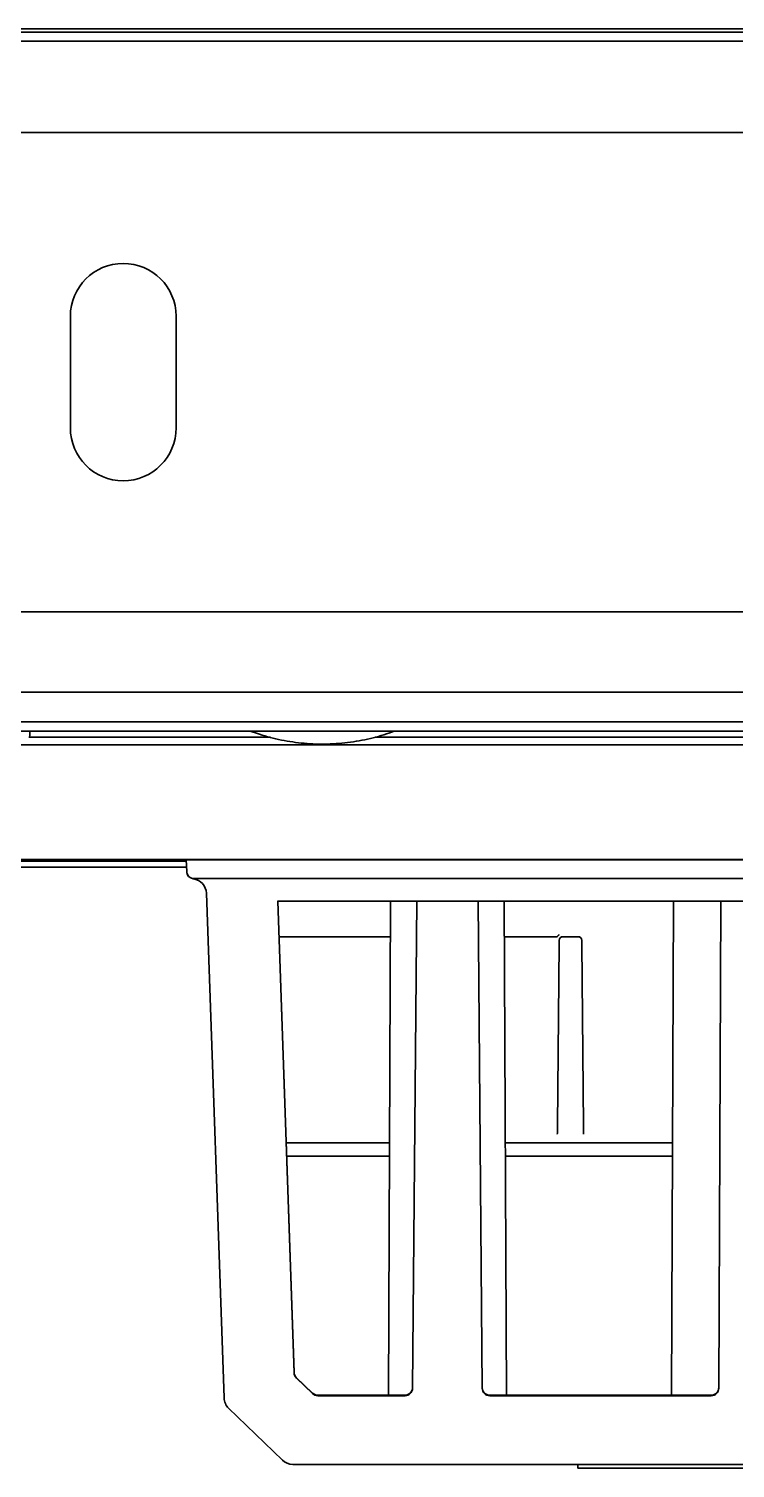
# Model space of a CAD drawing. Header units: inches. Extents: x 90 to 4162, y -443 to 3471.
# Drawn here: x 2791.7 to 2885.2, y 2559.8 to 2750.2 of the extents above; entities that cross this region are included whole.
import ezdxf

# ---------------------------------------------------------------- set-up
doc = ezdxf.new("R2010")
doc.units = ezdxf.units.IN
doc.layers.add('1', color=7, linetype='Continuous', true_color=0xffffff)

msp = doc.modelspace()

# ---------------------------------------------------------------- linework, layer by layer
at = {"layer": '1', "color": 7, "linetype": 'Continuous', "lineweight": 35}
for p, q in [((2934.39, 2750.2), (2317.39, 2750.2)), ((2932.39, 2749.75), (2319.39, 2749.75)), ((2932.39, 2748.55), (2319.39, 2748.55)), ((2317.39, 2736.48), (2934.39, 2736.48)), ((2797.24, 2712.16), (2797.24, 2697.4)), ((2811.24, 2697.4), (2811.24, 2712.16)), ((2317.39, 2673.08), (2934.39, 2673.08)), ((2934.39, 2662.45), (2317.39, 2662.45)), ((2998.89, 2657.28), (2252.89, 2657.28)), ((2317.39, 2658.5), (2934.39, 2658.5)), ((2791.89, 2656.68), (2791.89, 2657.08)), ((2951.39, 2655.48), (2790.14, 2655.48)), ((2791.81, 2656.48), (2823.71, 2656.48)), ((2837.58, 2656.48), (2950.91, 2656.48)), ((2964.94, 2640.28), (2538.2, 2640.28)), ((2624.6, 2640.08), (2812.59, 2640.08)), ((2812.59, 2640.26), (2814.05, 2640.26)), ((2812.64, 2638.72), (2812.59, 2640.26)), ((2814.05, 2640.26), (2825.64, 2640.26)), ((2818.12, 2640.28), (2818.12, 2640.26)), ((2825.64, 2640.26), (2829.17, 2640.26)), ((2940.01, 2640.26), (2829.17, 2640.26)), ((2845.73, 2640.28), (2845.73, 2640.26)), ((2848.56, 2640.26), (2848.56, 2640.28)), ((2624.6, 2639.28), (2812.62, 2639.28)), ((2814.81, 2637.76), (2813.64, 2637.76)), ((2826.4, 2637.76), (2814.81, 2637.76)), ((2829.22, 2637.76), (2826.4, 2637.76)), ((2939.96, 2637.76), (2829.22, 2637.76)), ((2817.58, 2569.06), (2815.25, 2635.83)), ((2825.53, 2634.76), (2824.64, 2634.76)), ((2826.86, 2572.36), (2824.68, 2634.76)), ((2826.86, 2572.43), (2824.68, 2634.76)), ((2828.36, 2634.76), (2825.53, 2634.76)), ((2940.82, 2634.76), (2828.36, 2634.76)), ((2839.62, 2634.76), (2839.33, 2569.42)), ((2843.09, 2634.76), (2842.53, 2570.33)), ((2851.75, 2570.33), (2851.19, 2634.76)), ((2854.95, 2569.42), (2854.67, 2634.76)), ((2877.07, 2634.76), (2876.78, 2569.42)), ((2883.04, 2570.34), (2883.32, 2634.76)), ((2824.84, 2630.08), (2839.6, 2630.08)), ((2854.69, 2630.08), (2861.42, 2630.08)), ((2862.42, 2630.08), (2864.43, 2630.08)), ((2861.71, 2605.08), (2861.92, 2629.12)), ((2861.92, 2629.12), (2861.92, 2629.58)), ((2864.93, 2629.58), (2864.93, 2629.12)), ((2864.93, 2629.12), (2865.14, 2605.08)), ((2861.7, 2604.15), (2861.71, 2605.08)), ((2865.14, 2605.08), (2865.15, 2604.15)), ((2839.48, 2602.79), (2825.8, 2602.79)), ((2876.93, 2602.79), (2854.81, 2602.79)), ((2825.86, 2601.05), (2839.47, 2601.05)), ((2854.81, 2601.05), (2876.92, 2601.05)), ((2829.29, 2569.7), (2827.14, 2571.78)), ((2829.29, 2569.62), (2827.16, 2571.68)), ((2841.53, 2569.42), (2829.98, 2569.42)), ((2841.53, 2569.34), (2829.99, 2569.34)), ((2882.04, 2569.42), (2852.75, 2569.42)), ((2882.04, 2569.34), (2852.75, 2569.34)), ((2817.58, 2569.06), (2817.58, 2569.06)), ((2825.3, 2560.82), (2818.19, 2567.69)), ((2825.3, 2560.82), (2825.3, 2560.82)), ((2826.69, 2560.26), (2826.69, 2560.26)), ((2942.49, 2560.26), (2826.69, 2560.26)), ((2864.39, 2559.76), (2864.39, 2560.26))]:
    msp.add_line(p, q, dxfattribs=at)
for centre, radius, start, end in [((2804.24, 2712.16), 7, 0, 180), ((2804.24, 2697.4), 7, 180, 0), ((2791.61, 2657.08), 0.283, 0, 44.9004), ((2791.61, 2656.68), 0.283, 298.0725, 0), ((2880.56, 2639.28), 1, 90, 101.418), ((2813.64, 2638.76), 1, 182, 270), ((2813.64, 2638.73), 1, 182, 262.3764), ((2813.25, 2635.76), 2, 2, 82.3764), ((2862.42, 2629.58), 0.5, 90, 179.5), ((2864.43, 2629.58), 0.5, 0.5, 90), ((2841.53, 2570.42), 1, 270.4125, 359.5), ((2852.75, 2570.42), 1, 180.5, 270.4322), ((2882.04, 2570.42), 1, 270.5365, 359.75), ((2819.58, 2569.13), 2, 182, 226), ((2826.69, 2562.26), 2, 226, 270)]:
    msp.add_arc(centre, radius, start, end, dxfattribs=at)
for centre, major_axis, ratio, start_param, end_param in [((2862.42, 2629.58), (0, -0.5), 0.999915, 3.141593, 4.703429), ((2864.43, 2629.58), (0, 0.5), 0.999915, 4.721349, 6.283185), ((2827.85, 2572.4), (-1, 0), 0.99863, 0.034859, 0.802166), ((2827.85, 2572.48), (-0.884, -0.467), 0.992708, 6.279751, 6.6006), ((2829.99, 2570.42), (-0.998, 0.069), 0.998789, 0.870673, 1.639309), ((2829.99, 2570.34), (-1, 0), 0.99863, 0.802166, 1.570796), ((2841.53, 2570.34), (1, 0), 0.998629, 4.712389, 6.274471), ((2852.75, 2570.34), (1, 0), 0.998629, 3.150307, 4.712389), ((2882.04, 2570.34), (1, 0), 0.99863, 4.712389, 6.278828), ((2819.58, 2569.13), (-2, -0.07), 0.99882, 0, 0.769766), ((2826.69, 2562.26), (-1.39, -1.44), 0.999885, 0, 0.768002)]:
    msp.add_ellipse(centre, major_axis=major_axis, ratio=ratio, start_param=start_param, end_param=end_param, dxfattribs=at)
for points, knots in [([(2821.18, 2657.24), (2821.54, 2657.1), (2822.83, 2656.65), (2825.15, 2656.04), (2828.18, 2655.61), (2831.26, 2655.51), (2834.34, 2655.76), (2837.31, 2656.33), (2839.19, 2656.93), (2840.08, 2657.27)], [0, 0, 0, 0, 0.061398, 0.21793, 0.374725, 0.531685, 0.689202, 0.847739, 1, 1, 1, 1]), ([(2861.42, 2630.08), (2861.47, 2630.08), (2861.51, 2630.07), (2861.59, 2630.07), (2861.63, 2630.07), (2861.67, 2630.07)], [0, 0, 0, 0, 0.5, 0.5, 1, 1, 1, 1]), ([(2861.67, 2630.08), (2861.69, 2630.1), (2861.72, 2630.14), (2861.76, 2630.19), (2861.81, 2630.23), (2861.83, 2630.25), (2861.86, 2630.28), (2861.87, 2630.29), (2861.89, 2630.31), (2861.91, 2630.31), (2861.92, 2630.32)], [0, 0, 0, 0, 0.25, 0.5, 0.5, 0.75, 0.75, 0.875, 0.875, 1, 1, 1, 1]), ([(2861.68, 2603.96), (2861.68, 2603.99), (2861.69, 2604.03), (2861.7, 2604.09), (2861.7, 2604.12), (2861.7, 2604.15)], [0, 0, 0, 0, 0.5, 0.5, 1, 1, 1, 1]), ([(2865.15, 2604.15), (2865.15, 2604.12), (2865.15, 2604.09), (2865.16, 2604.03), (2865.16, 2603.99), (2865.17, 2603.96)], [0, 0, 0, 0, 0.5, 0.5, 1, 1, 1, 1]), ([(2826.96, 2572.01), (2826.96, 2572.03), (2826.93, 2572.09), (2826.87, 2572.24), (2826.86, 2572.38), (2826.85, 2572.46)], [0, 0, 0, 0, 0.145816, 0.55847, 1, 1, 1, 1]), ([(2884.59, 2559.76), (2883.01, 2559.76), (2879.61, 2559.76), (2874.68, 2559.76), (2870.23, 2559.76), (2866.92, 2559.76), (2865.11, 2559.76), (2864.48, 2559.76), (2864.39, 2559.76), (2864.39, 2559.76)], [0, 0, 0, 0, 0.203649, 0.436682, 0.641124, 0.800868, 0.915365, 0.960191, 1, 1, 1, 1]), ([(2904.79, 2559.76), (2904.79, 2559.76), (2904.25, 2559.76), (2902.97, 2559.76), (2901.66, 2559.76), (2900.12, 2559.76), (2898.4, 2559.76), (2896.89, 2559.76), (2895.64, 2559.76), (2894.68, 2559.76), (2893.7, 2559.76), (2892.28, 2559.76), (2890.38, 2559.76), (2887.94, 2559.76), (2885.98, 2559.76), (2884.85, 2559.76), (2884.59, 2559.76)], [0, 0, 0, 0, 0.106353, 0.169105, 0.239089, 0.315308, 0.396018, 0.479225, 0.521163, 0.563024, 0.605947, 0.651193, 0.748459, 0.854083, 0.966665, 1, 1, 1, 1])]:
    msp.add_open_spline(points, degree=3, knots=knots, dxfattribs=at)
msp.add_open_spline([(2861.67, 2630.07), (2861.67, 2630.07), (2861.67, 2630.08), (2861.67, 2630.08)], degree=3, dxfattribs=at)

doc.saveas('drawing.dxf')
